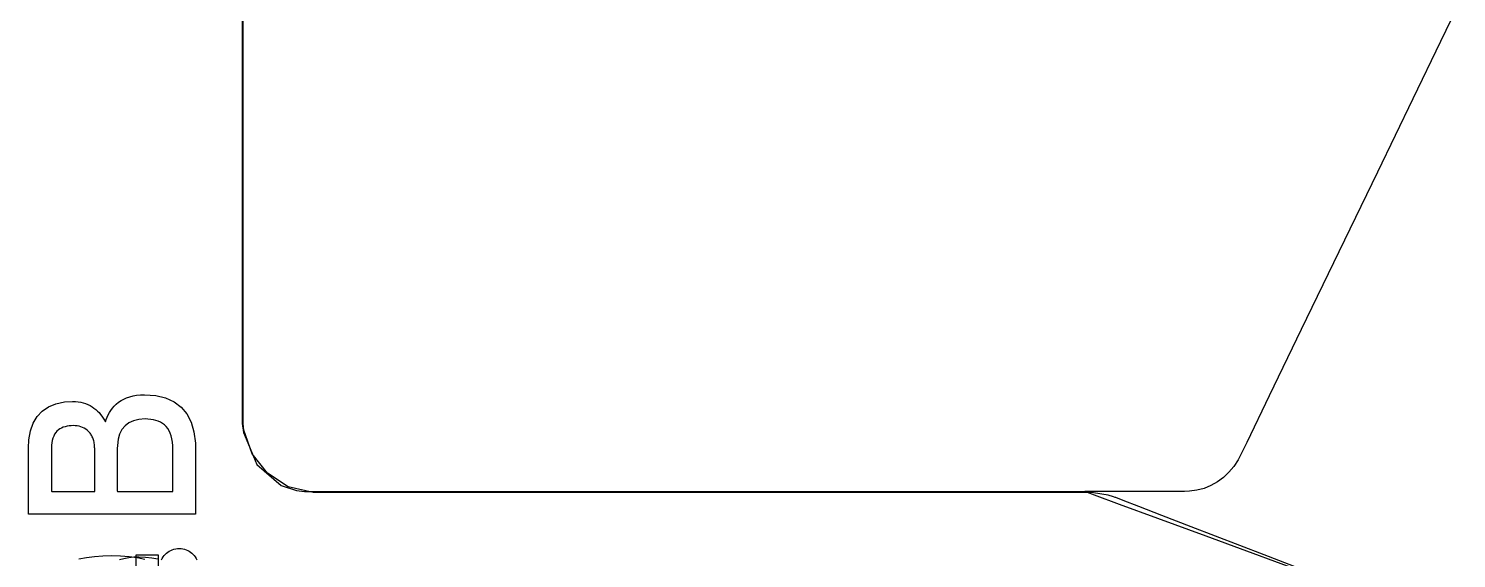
# Model space of a CAD drawing. Extents: x 1 to 47.7, y 0.2 to 35.
# Drawn here: x 34.871 to 35.453, y 13.678 to 13.894 of the extents above; entities that cross this region are included whole.
import ezdxf

# ---------------------------------------------------------------- set-up
doc = ezdxf.new("R2010")
doc.units = 0
doc.header["$MEASUREMENT"] = 0
for name, color, linetype in [('5_1___24__TARGET_LEDS___12', 7, 'CONTINUOUS'), ('6_1__EMPTY_IO_BOARD_POSITI', 7, 'CONTINUOUS'), ('6_2___8__INDEPENDENT_INPUT', 7, 'CONTINUOUS'), ('6_3___8__OPTOISO_INDEPENDE', 7, 'CONTINUOUS'), ('6_4___24__OPTOISO_INDEPEND', 7, 'CONTINUOUS'), ('6_5___8__INDEPENDENT_INPUT', 7, 'CONTINUOUS'), ('6_6___8__INDEPENDENT_INPUT', 7, 'CONTINUOUS'), ('6_7___8__OPTOISO_INDEPENDE', 7, 'CONTINUOUS'), ('6_8___8__OPTOISO_INDEPENDE', 7, 'CONTINUOUS')]:
    doc.layers.add(name, color=color, linetype=linetype)

msp = doc.modelspace()

# ---------------------------------------------------------------- linework, layer by layer
at = {"layer": '5_1___24__TARGET_LEDS___12'}
for points in [[(34.95807, 13.90111), (34.95807, 13.8738), (34.95807, 13.84878), (34.95807, 13.82609), (34.95807, 13.8058), (34.95807, 13.78795), (34.95807, 13.77261), (34.95807, 13.75984), (34.95807, 13.74967), (34.95807, 13.74218), (34.95807, 13.73742), (34.95808, 13.735), (34.95815, 13.73308), (34.95861, 13.72934), (34.96404, 13.7163), (34.97403, 13.70774), (34.98022, 13.70573), (34.98352, 13.70539), (34.98776, 13.70538), (34.99335, 13.70538), (35.00125, 13.70538), (35.02308, 13.70538), (35.05145, 13.70538), (35.08454, 13.70538), (35.1576, 13.70538), (35.19395, 13.70538), (35.22777, 13.70538), (35.25722, 13.70538), (35.28051, 13.70538), (35.28927, 13.70538), (35.29581, 13.70538), (35.2999, 13.70538), (35.30132, 13.70538), (35.30226, 13.70503), (35.305, 13.70402), (35.31526, 13.70025), (35.33086, 13.69451), (35.35059, 13.68726), (35.3976, 13.66996)], [(35.4526, 13.90216), (35.44609, 13.8887), (35.43477, 13.86526), (35.42038, 13.83546), (35.40467, 13.80294), (35.3894, 13.77133), (35.37632, 13.74426), (35.36719, 13.72535), (35.36376, 13.71824), (35.36196, 13.71561), (35.35993, 13.71323), (35.35768, 13.71112), (35.35524, 13.7093), (35.35261, 13.7078), (35.34983, 13.70664), (35.34691, 13.70584), (35.34387, 13.70543), (35.3419, 13.70538), (35.33893, 13.70538), (35.33376, 13.70538), (35.32718, 13.70538), (35.32001, 13.70538), (35.31303, 13.70538), (35.30706, 13.70538), (35.30288, 13.70538), (35.30132, 13.70538)]]:
    msp.add_lwpolyline(points, dxfattribs=at)
at = {"layer": '6_1__EMPTY_IO_BOARD_POSITI'}
msp.add_lwpolyline([(35.44517, 13.65209), (35.37425, 13.67951), (35.34451, 13.69101), (35.33259, 13.69562), (35.32322, 13.69925), (35.31683, 13.70172), (35.31385, 13.70287), (35.31361, 13.70296), (35.31288, 13.70319), (35.31073, 13.70388), (35.30473, 13.70484), (35.30293, 13.70495), (35.30289, 13.70496), (35.30088, 13.70496), (35.29382, 13.70496), (35.28226, 13.70496), (35.26682, 13.70496), (35.24812, 13.70496), (35.22678, 13.70496), (35.20341, 13.70496), (35.10199, 13.70496), (35.05516, 13.70496), (35.03488, 13.70496), (35.0175, 13.70496), (35.00365, 13.70496), (34.99394, 13.70496), (34.98899, 13.70496), (34.98695, 13.705), (34.97684, 13.70732), (34.96834, 13.71277), (34.96212, 13.72069), (34.95883, 13.7304), (34.95855, 13.73304), (34.95849, 13.73438), (34.95848, 13.73501), (34.95848, 13.73858), (34.95848, 13.74758), (34.95848, 13.76185), (34.95848, 13.78125), (34.95848, 13.80562), (34.95848, 13.83481), (34.95848, 13.86867), (34.95848, 13.90703)], dxfattribs=at)
at = {"layer": '6_2___8__INDEPENDENT_INPUT'}
for points in [[(34.95807, 13.90111), (34.95807, 13.8738), (34.95807, 13.84878), (34.95807, 13.82609), (34.95807, 13.8058), (34.95807, 13.78795), (34.95807, 13.77261), (34.95807, 13.75984), (34.95807, 13.74967), (34.95807, 13.74218), (34.95807, 13.73742), (34.95808, 13.735), (34.95815, 13.73308), (34.95861, 13.72934), (34.96404, 13.7163), (34.97403, 13.70774), (34.98022, 13.70573), (34.98352, 13.70539), (34.98776, 13.70538), (34.99335, 13.70538), (35.00125, 13.70538), (35.02308, 13.70538), (35.05145, 13.70538), (35.08454, 13.70538), (35.1576, 13.70538), (35.19395, 13.70538), (35.22777, 13.70538), (35.25722, 13.70538), (35.28051, 13.70538), (35.28927, 13.70538), (35.29581, 13.70538), (35.2999, 13.70538), (35.30132, 13.70538), (35.30226, 13.70503), (35.305, 13.70402), (35.31526, 13.70025), (35.33086, 13.69451), (35.35059, 13.68726), (35.3976, 13.66996)], [(35.4526, 13.90216), (35.44609, 13.8887), (35.43477, 13.86526), (35.42038, 13.83546), (35.40467, 13.80294), (35.3894, 13.77133), (35.37632, 13.74426), (35.36719, 13.72535), (35.36376, 13.71824), (35.36196, 13.71561), (35.35993, 13.71323), (35.35768, 13.71112), (35.35524, 13.7093), (35.35261, 13.7078), (35.34983, 13.70664), (35.34691, 13.70584), (35.34387, 13.70543), (35.3419, 13.70538), (35.33893, 13.70538), (35.33376, 13.70538), (35.32718, 13.70538), (35.32001, 13.70538), (35.31303, 13.70538), (35.30706, 13.70538), (35.30288, 13.70538), (35.30132, 13.70538)]]:
    msp.add_lwpolyline(points, dxfattribs=at)
at = {"layer": '6_3___8__OPTOISO_INDEPENDE'}
for points in [[(34.95807, 13.90111), (34.95807, 13.8738), (34.95807, 13.84878), (34.95807, 13.82609), (34.95807, 13.8058), (34.95807, 13.78795), (34.95807, 13.77261), (34.95807, 13.75984), (34.95807, 13.74967), (34.95807, 13.74218), (34.95807, 13.73742), (34.95808, 13.735), (34.95815, 13.73308), (34.95861, 13.72934), (34.96404, 13.7163), (34.97403, 13.70774), (34.98022, 13.70573), (34.98352, 13.70539), (34.98776, 13.70538), (34.99335, 13.70538), (35.00125, 13.70538), (35.02308, 13.70538), (35.05145, 13.70538), (35.08454, 13.70538), (35.1576, 13.70538), (35.19395, 13.70538), (35.22777, 13.70538), (35.25722, 13.70538), (35.28051, 13.70538), (35.28927, 13.70538), (35.29581, 13.70538), (35.2999, 13.70538), (35.30132, 13.70538), (35.30226, 13.70503), (35.305, 13.70402), (35.31526, 13.70025), (35.33086, 13.69451), (35.35059, 13.68726), (35.3976, 13.66996)], [(35.4526, 13.90216), (35.44609, 13.8887), (35.43477, 13.86526), (35.42038, 13.83546), (35.40467, 13.80294), (35.3894, 13.77133), (35.37632, 13.74426), (35.36719, 13.72535), (35.36376, 13.71824), (35.36196, 13.71561), (35.35993, 13.71323), (35.35768, 13.71112), (35.35524, 13.7093), (35.35261, 13.7078), (35.34983, 13.70664), (35.34691, 13.70584), (35.34387, 13.70543), (35.3419, 13.70538), (35.33893, 13.70538), (35.33376, 13.70538), (35.32718, 13.70538), (35.32001, 13.70538), (35.31303, 13.70538), (35.30706, 13.70538), (35.30288, 13.70538), (35.30132, 13.70538)], [(34.92529, 13.67751), (34.92557, 13.67812), (34.9259, 13.67869), (34.92629, 13.67924), (34.92673, 13.67976), (34.92724, 13.68024), (34.9278, 13.68067), (34.92838, 13.68104), (34.929, 13.68136), (34.92964, 13.68163), (34.93032, 13.68184), (34.93103, 13.682), (34.93177, 13.6821), (34.93254, 13.68215), (34.93327, 13.6821), (34.93397, 13.682), (34.93465, 13.68184), (34.9353, 13.68163), (34.93591, 13.68136), (34.9365, 13.68104), (34.93707, 13.68067), (34.9376, 13.68024), (34.93811, 13.67976), (34.93857, 13.67924), (34.93898, 13.67869), (34.93933, 13.67812), (34.93962, 13.67751)]]:
    msp.add_lwpolyline(points, dxfattribs=at)
for points in [[(34.91827, 13.74478), (34.92286, 13.74442), (34.92688, 13.74345), (34.93033, 13.74188), (34.93321, 13.73971), (34.93552, 13.73695), (34.93727, 13.73358), (34.93844, 13.72961), (34.93904, 13.72503), (34.93913, 13.72203), (34.93913, 13.72025), (34.93913, 13.71705), (34.93913, 13.71293), (34.93913, 13.70839), (34.93913, 13.70393), (34.93913, 13.70006), (34.93913, 13.69727), (34.93913, 13.69608), (34.93708, 13.69607), (34.93064, 13.69607), (34.9211, 13.69607), (34.90974, 13.69607), (34.89787, 13.69607), (34.8868, 13.69607), (34.87783, 13.69607), (34.87227, 13.69607), (34.87109, 13.69619), (34.87109, 13.69783), (34.87109, 13.70101), (34.87109, 13.7052), (34.87109, 13.70987), (34.87109, 13.71452), (34.87109, 13.71862), (34.87109, 13.72165), (34.87109, 13.7231), (34.87126, 13.72636), (34.87189, 13.73004), (34.873, 13.73324), (34.87459, 13.73594), (34.87665, 13.73815), (34.8792, 13.73987), (34.88222, 13.74109), (34.88572, 13.74183), (34.88903, 13.74206), (34.89019, 13.74201), (34.89129, 13.7419), (34.89235, 13.74173), (34.89337, 13.74149), (34.89434, 13.74119), (34.89526, 13.74082), (34.89613, 13.74039), (34.89695, 13.7399), (34.89773, 13.73935), (34.89846, 13.73877), (34.89915, 13.73815), (34.8998, 13.73748), (34.90041, 13.73678), (34.90098, 13.73604), (34.90151, 13.73525), (34.902, 13.73443), (34.90242, 13.73377), (34.9027, 13.73474), (34.90305, 13.73568), (34.90348, 13.73661), (34.90399, 13.73751), (34.90459, 13.7384), (34.90526, 13.73926), (34.90601, 13.74011), (34.90684, 13.74093), (34.90776, 13.74172), (34.90877, 13.74242), (34.90986, 13.74303), (34.91104, 13.74354), (34.91231, 13.74397), (34.91367, 13.74431), (34.91511, 13.74456), (34.91665, 13.74472)], [(34.88932, 13.73219), (34.88844, 13.73216), (34.88759, 13.73208), (34.88677, 13.73195), (34.88599, 13.73175), (34.88525, 13.73151), (34.88454, 13.73121), (34.88387, 13.73085), (34.88323, 13.73044), (34.88264, 13.72994), (34.88214, 13.72934), (34.8817, 13.72866), (34.88132, 13.72791), (34.88101, 13.72709), (34.88076, 13.72619), (34.88057, 13.72522), (34.88045, 13.72417), (34.8804, 13.72305), (34.8804, 13.72237), (34.8804, 13.72057), (34.8804, 13.718), (34.8804, 13.71499), (34.8804, 13.71189), (34.8804, 13.70905), (34.8804, 13.70682), (34.8804, 13.70554), (34.88057, 13.70536), (34.88185, 13.70536), (34.88407, 13.70536), (34.8869, 13.70536), (34.88998, 13.70536), (34.89298, 13.70536), (34.89555, 13.70536), (34.89734, 13.70536), (34.89802, 13.70536), (34.89802, 13.70604), (34.89802, 13.70784), (34.89802, 13.71042), (34.89802, 13.71343), (34.89802, 13.71652), (34.89802, 13.71936), (34.89802, 13.72159), (34.89802, 13.72287), (34.89801, 13.72334), (34.89799, 13.72392), (34.89795, 13.72447), (34.89788, 13.72499), (34.89779, 13.7255), (34.89768, 13.72598), (34.89755, 13.72644), (34.89739, 13.72687), (34.89722, 13.72728), (34.89703, 13.72767), (34.89683, 13.72805), (34.89662, 13.72841), (34.8964, 13.72876), (34.89617, 13.72909), (34.89593, 13.72941), (34.89567, 13.72971), (34.8954, 13.72999), (34.89498, 13.73037), (34.89437, 13.73079), (34.89374, 13.73117), (34.89308, 13.73148), (34.89239, 13.73174), (34.89167, 13.73194), (34.89092, 13.73208), (34.89014, 13.73216)], [(34.91855, 13.7349), (34.91603, 13.7347), (34.91383, 13.73416), (34.91195, 13.73331), (34.91038, 13.73212), (34.90913, 13.73061), (34.90819, 13.72878), (34.90757, 13.72662), (34.90726, 13.72413), (34.90723, 13.72291), (34.90723, 13.72137), (34.90723, 13.71891), (34.90723, 13.7159), (34.90723, 13.7127), (34.90723, 13.70968), (34.90723, 13.70722), (34.90723, 13.70569), (34.90733, 13.70536), (34.90878, 13.70536), (34.91155, 13.70536), (34.91518, 13.70536), (34.9192, 13.70536), (34.92315, 13.70536), (34.92654, 13.70536), (34.92893, 13.70536), (34.92982, 13.70536), (34.92982, 13.70606), (34.92982, 13.70792), (34.92982, 13.71056), (34.92982, 13.71363), (34.92982, 13.71677), (34.92982, 13.71959), (34.92982, 13.72175), (34.92982, 13.72288), (34.9298, 13.72399), (34.9297, 13.72543), (34.9295, 13.72677), (34.92921, 13.728), (34.92883, 13.72912), (34.92835, 13.73013), (34.92778, 13.73103), (34.92713, 13.73182), (34.92639, 13.73249), (34.92561, 13.73306), (34.92478, 13.73355), (34.92389, 13.73396), (34.92293, 13.7343), (34.92193, 13.73456), (34.92086, 13.73475), (34.91973, 13.73487)]]:
    msp.add_lwpolyline(points, close=True, dxfattribs=at)
at = {"layer": '6_4___24__OPTOISO_INDEPEND'}
for points in [[(34.95807, 13.90111), (34.95807, 13.8738), (34.95807, 13.84878), (34.95807, 13.82609), (34.95807, 13.8058), (34.95807, 13.78795), (34.95807, 13.77261), (34.95807, 13.75984), (34.95807, 13.74967), (34.95807, 13.74218), (34.95807, 13.73742), (34.95808, 13.735), (34.95815, 13.73308), (34.95861, 13.72934), (34.96404, 13.7163), (34.97403, 13.70774), (34.98022, 13.70573), (34.98352, 13.70539), (34.98776, 13.70538), (34.99335, 13.70538), (35.00125, 13.70538), (35.02308, 13.70538), (35.05145, 13.70538), (35.08454, 13.70538), (35.1576, 13.70538), (35.19395, 13.70538), (35.22777, 13.70538), (35.25722, 13.70538), (35.28051, 13.70538), (35.28927, 13.70538), (35.29581, 13.70538), (35.2999, 13.70538), (35.30132, 13.70538), (35.30226, 13.70503), (35.305, 13.70402), (35.31526, 13.70025), (35.33086, 13.69451), (35.35059, 13.68726), (35.3976, 13.66996)], [(35.4526, 13.90216), (35.44609, 13.8887), (35.43477, 13.86526), (35.42038, 13.83546), (35.40467, 13.80294), (35.3894, 13.77133), (35.37632, 13.74426), (35.36719, 13.72535), (35.36376, 13.71824), (35.36196, 13.71561), (35.35993, 13.71323), (35.35768, 13.71112), (35.35524, 13.7093), (35.35261, 13.7078), (35.34983, 13.70664), (35.34691, 13.70584), (35.34387, 13.70543), (35.3419, 13.70538), (35.33893, 13.70538), (35.33376, 13.70538), (35.32718, 13.70538), (35.32001, 13.70538), (35.31303, 13.70538), (35.30706, 13.70538), (35.30288, 13.70538), (35.30132, 13.70538)], [(34.89155, 13.67787), (34.89465, 13.67849), (34.89793, 13.67894), (34.90138, 13.67921), (34.905, 13.6793), (34.9086, 13.67921), (34.91204, 13.67894), (34.91531, 13.67848), (34.91841, 13.67785)]]:
    msp.add_lwpolyline(points, dxfattribs=at)
at = {"layer": '6_5___8__INDEPENDENT_INPUT'}
for points in [[(34.95807, 13.90111), (34.95807, 13.8738), (34.95807, 13.84878), (34.95807, 13.82609), (34.95807, 13.8058), (34.95807, 13.78795), (34.95807, 13.77261), (34.95807, 13.75984), (34.95807, 13.74967), (34.95807, 13.74218), (34.95807, 13.73742), (34.95808, 13.735), (34.95815, 13.73308), (34.95861, 13.72934), (34.96404, 13.7163), (34.97403, 13.70774), (34.98022, 13.70573), (34.98352, 13.70539), (34.98776, 13.70538), (34.99335, 13.70538), (35.00125, 13.70538), (35.02308, 13.70538), (35.05145, 13.70538), (35.08454, 13.70538), (35.1576, 13.70538), (35.19395, 13.70538), (35.22777, 13.70538), (35.25722, 13.70538), (35.28051, 13.70538), (35.28927, 13.70538), (35.29581, 13.70538), (35.2999, 13.70538), (35.30132, 13.70538), (35.30226, 13.70503), (35.305, 13.70402), (35.31526, 13.70025), (35.33086, 13.69451), (35.35059, 13.68726), (35.3976, 13.66996)], [(35.4526, 13.90216), (35.44609, 13.8887), (35.43477, 13.86526), (35.42038, 13.83546), (35.40467, 13.80294), (35.3894, 13.77133), (35.37632, 13.74426), (35.36719, 13.72535), (35.36376, 13.71824), (35.36196, 13.71561), (35.35993, 13.71323), (35.35768, 13.71112), (35.35524, 13.7093), (35.35261, 13.7078), (35.34983, 13.70664), (35.34691, 13.70584), (35.34387, 13.70543), (35.3419, 13.70538), (35.33893, 13.70538), (35.33376, 13.70538), (35.32718, 13.70538), (35.32001, 13.70538), (35.31303, 13.70538), (35.30706, 13.70538), (35.30288, 13.70538), (35.30132, 13.70538)], [(34.92384, 13.6708), (34.93913, 13.6708), (34.93913, 13.66123), (34.92417, 13.66123), (34.92417, 13.62554), (34.91444, 13.62554), (34.87109, 13.65951), (34.87109, 13.6708), (34.91488, 13.6708), (34.91488, 13.67954), (34.92384, 13.67954), (34.92384, 13.6708)]]:
    msp.add_lwpolyline(points, dxfattribs=at)
at = {"layer": '6_6___8__INDEPENDENT_INPUT'}
for points in [[(34.95807, 13.90111), (34.95807, 13.8738), (34.95807, 13.84878), (34.95807, 13.82609), (34.95807, 13.8058), (34.95807, 13.78795), (34.95807, 13.77261), (34.95807, 13.75984), (34.95807, 13.74967), (34.95807, 13.74218), (34.95807, 13.73742), (34.95808, 13.735), (34.95815, 13.73308), (34.95861, 13.72934), (34.96404, 13.7163), (34.97403, 13.70774), (34.98022, 13.70573), (34.98352, 13.70539), (34.98776, 13.70538), (34.99335, 13.70538), (35.00125, 13.70538), (35.02308, 13.70538), (35.05145, 13.70538), (35.08454, 13.70538), (35.1576, 13.70538), (35.19395, 13.70538), (35.22777, 13.70538), (35.25722, 13.70538), (35.28051, 13.70538), (35.28927, 13.70538), (35.29581, 13.70538), (35.2999, 13.70538), (35.30132, 13.70538), (35.30226, 13.70503), (35.305, 13.70402), (35.31526, 13.70025), (35.33086, 13.69451), (35.35059, 13.68726), (35.3976, 13.66996)], [(35.4526, 13.90216), (35.44609, 13.8887), (35.43477, 13.86526), (35.42038, 13.83546), (35.40467, 13.80294), (35.3894, 13.77133), (35.37632, 13.74426), (35.36719, 13.72535), (35.36376, 13.71824), (35.36196, 13.71561), (35.35993, 13.71323), (35.35768, 13.71112), (35.35524, 13.7093), (35.35261, 13.7078), (35.34983, 13.70664), (35.34691, 13.70584), (35.34387, 13.70543), (35.3419, 13.70538), (35.33893, 13.70538), (35.33376, 13.70538), (35.32718, 13.70538), (35.32001, 13.70538), (35.31303, 13.70538), (35.30706, 13.70538), (35.30288, 13.70538), (35.30132, 13.70538)]]:
    msp.add_lwpolyline(points, dxfattribs=at)
at = {"layer": '6_7___8__OPTOISO_INDEPENDE'}
for points in [[(34.95807, 13.90111), (34.95807, 13.8738), (34.95807, 13.84878), (34.95807, 13.82609), (34.95807, 13.8058), (34.95807, 13.78795), (34.95807, 13.77261), (34.95807, 13.75984), (34.95807, 13.74967), (34.95807, 13.74218), (34.95807, 13.73742), (34.95808, 13.735), (34.95815, 13.73308), (34.95861, 13.72934), (34.96404, 13.7163), (34.97403, 13.70774), (34.98022, 13.70573), (34.98352, 13.70539), (34.98776, 13.70538), (34.99335, 13.70538), (35.00125, 13.70538), (35.02308, 13.70538), (35.05145, 13.70538), (35.08454, 13.70538), (35.1576, 13.70538), (35.19395, 13.70538), (35.22777, 13.70538), (35.25722, 13.70538), (35.28051, 13.70538), (35.28927, 13.70538), (35.29581, 13.70538), (35.2999, 13.70538), (35.30132, 13.70538), (35.30226, 13.70503), (35.305, 13.70402), (35.31526, 13.70025), (35.33086, 13.69451), (35.35059, 13.68726), (35.3976, 13.66996)], [(35.4526, 13.90216), (35.44609, 13.8887), (35.43477, 13.86526), (35.42038, 13.83546), (35.40467, 13.80294), (35.3894, 13.77133), (35.37632, 13.74426), (35.36719, 13.72535), (35.36376, 13.71824), (35.36196, 13.71561), (35.35993, 13.71323), (35.35768, 13.71112), (35.35524, 13.7093), (35.35261, 13.7078), (35.34983, 13.70664), (35.34691, 13.70584), (35.34387, 13.70543), (35.3419, 13.70538), (35.33893, 13.70538), (35.33376, 13.70538), (35.32718, 13.70538), (35.32001, 13.70538), (35.31303, 13.70538), (35.30706, 13.70538), (35.30288, 13.70538), (35.30132, 13.70538)], [(34.9081, 13.67761), (34.90994, 13.67812), (34.91188, 13.67849), (34.91391, 13.67871), (34.91603, 13.67878), (34.91876, 13.67867), (34.92132, 13.67837), (34.92371, 13.67789)]]:
    msp.add_lwpolyline(points, dxfattribs=at)
at = {"layer": '6_8___8__OPTOISO_INDEPENDE'}
for points in [[(34.95807, 13.90111), (34.95807, 13.8738), (34.95807, 13.84878), (34.95807, 13.82609), (34.95807, 13.8058), (34.95807, 13.78795), (34.95807, 13.77261), (34.95807, 13.75984), (34.95807, 13.74967), (34.95807, 13.74218), (34.95807, 13.73742), (34.95808, 13.735), (34.95815, 13.73308), (34.95861, 13.72934), (34.96404, 13.7163), (34.97403, 13.70774), (34.98022, 13.70573), (34.98352, 13.70539), (34.98776, 13.70538), (34.99335, 13.70538), (35.00125, 13.70538), (35.02308, 13.70538), (35.05145, 13.70538), (35.08454, 13.70538), (35.1576, 13.70538), (35.19395, 13.70538), (35.22777, 13.70538), (35.25722, 13.70538), (35.28051, 13.70538), (35.28927, 13.70538), (35.29581, 13.70538), (35.2999, 13.70538), (35.30132, 13.70538), (35.30226, 13.70503), (35.305, 13.70402), (35.31526, 13.70025), (35.33086, 13.69451), (35.35059, 13.68726), (35.3976, 13.66996)], [(35.4526, 13.90216), (35.44609, 13.8887), (35.43477, 13.86526), (35.42038, 13.83546), (35.40467, 13.80294), (35.3894, 13.77133), (35.37632, 13.74426), (35.36719, 13.72535), (35.36376, 13.71824), (35.36196, 13.71561), (35.35993, 13.71323), (35.35768, 13.71112), (35.35524, 13.7093), (35.35261, 13.7078), (35.34983, 13.70664), (35.34691, 13.70584), (35.34387, 13.70543), (35.3419, 13.70538), (35.33893, 13.70538), (35.33376, 13.70538), (35.32718, 13.70538), (35.32001, 13.70538), (35.31303, 13.70538), (35.30706, 13.70538), (35.30288, 13.70538), (35.30132, 13.70538)]]:
    msp.add_lwpolyline(points, dxfattribs=at)

doc.saveas('drawing.dxf')
